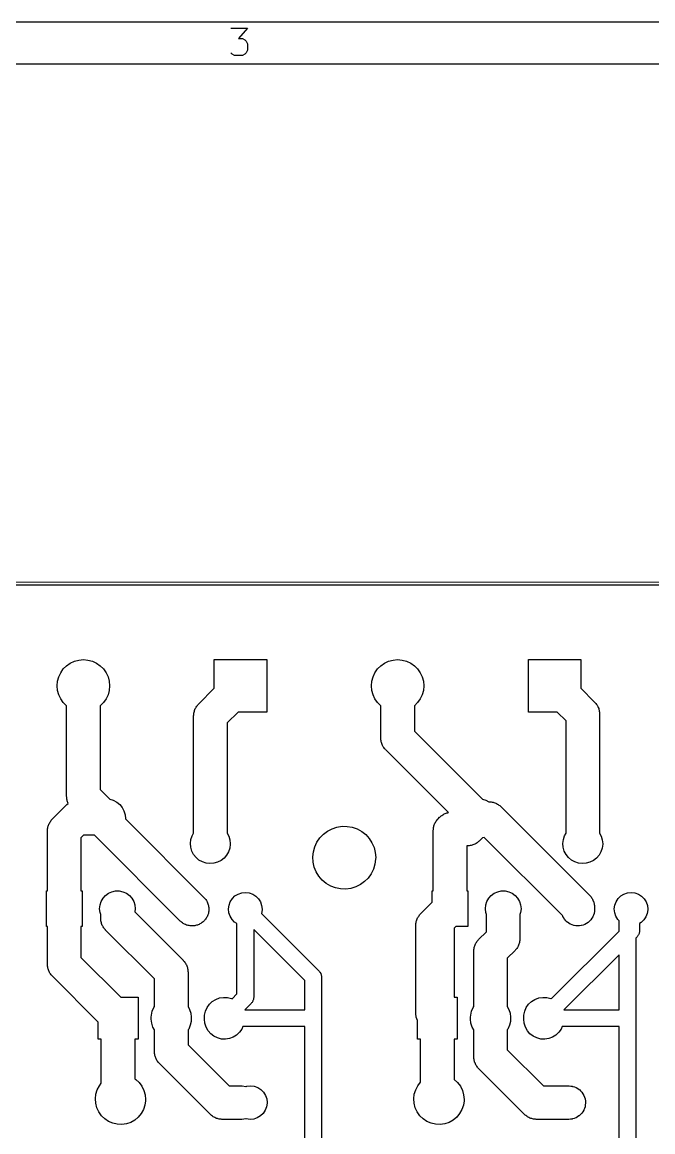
# Model space of a CAD drawing. Extents: x 10 to 287, y -200 to -10.
# Drawn here: x 125.3 to 155.4, y -62.9 to -10 of the extents above; entities that cross this region are included whole.
import ezdxf

# ---------------------------------------------------------------- set-up
doc = ezdxf.new("R2010")
doc.units = 0
doc.layers.add('BLACK', color=7, linetype='CONTINUOUS')

msp = doc.modelspace()

# ---------------------------------------------------------------- linework, layer by layer
at = {"layer": 'BLACK', "linetype": 'CONTINUOUS'}
for p, q in [((287.002, -10), (10, -10)), ((135.261, -10.2881), (136.065, -10.2881)), ((136.065, -10.2881), (135.632, -10.7833)), ((135.632, -10.7833), (135.818, -10.7833)), ((135.818, -10.7833), (135.942, -10.8452)), ((135.942, -10.8452), (136.004, -10.9071)), ((136.004, -10.9071), (136.065, -11.031)), ((136.065, -11.031), (136.065, -11.3405)), ((135.323, -11.5262), (135.261, -11.4643)), ((135.446, -11.5881), (135.323, -11.5262)), ((135.818, -11.5881), (135.446, -11.5881)), ((135.942, -11.5262), (135.818, -11.5881)), ((136.004, -11.4643), (135.942, -11.5262)), ((136.065, -11.3405), (136.004, -11.4643)), ((285.002, -12), (12, -12)), ((33.4913, -36.6809), (206.846, -36.7288)), ((206.771, -36.8788), (33.5663, -36.8309)), ((127.271, -40.8619), (127.425, -40.7078)), ((127.425, -40.7078), (127.604, -40.5828)), ((127.604, -40.5828), (127.801, -40.4907)), ((127.801, -40.4907), (128.012, -40.4343)), ((128.012, -40.4343), (128.229, -40.4153)), ((128.229, -40.4153), (128.446, -40.4343)), ((128.446, -40.4343), (128.656, -40.4907)), ((128.656, -40.4907), (128.854, -40.5828)), ((128.854, -40.5828), (129.032, -40.7078)), ((129.032, -40.7078), (129.186, -40.8619)), ((134.479, -41.784), (134.479, -40.4153)), ((134.479, -40.4153), (136.979, -40.4153)), ((136.979, -40.4153), (136.979, -42.9153)), ((142.271, -40.8619), (142.425, -40.7078)), ((142.425, -40.7078), (142.604, -40.5828)), ((142.604, -40.5828), (142.801, -40.4907)), ((142.801, -40.4907), (143.012, -40.4343)), ((143.012, -40.4343), (143.229, -40.4153)), ((143.229, -40.4153), (143.446, -40.4343)), ((143.446, -40.4343), (143.656, -40.4907)), ((143.656, -40.4907), (143.854, -40.5828)), ((143.854, -40.5828), (144.032, -40.7078)), ((144.032, -40.7078), (144.186, -40.8619)), ((149.479, -42.9153), (149.479, -40.4153)), ((149.479, -40.4153), (151.979, -40.4153)), ((151.979, -40.4153), (151.979, -41.784)), ((126.998, -41.4483), (127.054, -41.2378)), ((127.054, -41.2378), (127.146, -41.0403)), ((127.146, -41.0403), (127.271, -40.8619)), ((129.186, -40.8619), (129.311, -41.0403)), ((129.311, -41.0403), (129.404, -41.2378)), ((129.404, -41.2378), (129.46, -41.4483)), ((141.998, -41.4483), (142.054, -41.2378)), ((142.054, -41.2378), (142.146, -41.0403)), ((142.146, -41.0403), (142.271, -40.8619)), ((144.186, -40.8619), (144.311, -41.0403)), ((144.311, -41.0403), (144.404, -41.2378)), ((144.404, -41.2378), (144.46, -41.4483)), ((126.979, -41.6653), (126.998, -41.4483)), ((126.998, -41.8824), (126.979, -41.6653)), ((129.46, -41.4483), (129.479, -41.6653)), ((129.479, -41.6653), (129.46, -41.8824)), ((133.723, -42.5397), (134.479, -41.784)), ((141.979, -41.6653), (141.998, -41.4483)), ((141.998, -41.8824), (141.979, -41.6653)), ((144.46, -41.4483), (144.479, -41.6653)), ((144.479, -41.6653), (144.46, -41.8824)), ((151.979, -41.784), (152.635, -42.4396)), ((127.054, -42.0929), (126.998, -41.8824)), ((127.146, -42.2903), (127.054, -42.0929)), ((127.271, -42.4688), (127.146, -42.2903)), ((129.311, -42.2903), (129.186, -42.4688)), ((129.404, -42.0929), (129.311, -42.2903)), ((129.46, -41.8824), (129.404, -42.0929)), ((142.054, -42.0929), (141.998, -41.8824)), ((142.146, -42.2903), (142.054, -42.0929)), ((142.271, -42.4688), (142.146, -42.2903)), ((144.311, -42.2903), (144.186, -42.4688)), ((144.404, -42.0929), (144.311, -42.2903)), ((144.46, -41.8824), (144.404, -42.0929)), ((127.425, -42.6229), (127.271, -42.4688)), ((127.429, -42.6253), (127.425, -42.6229)), ((127.429, -46.94), (127.429, -42.6253)), ((129.032, -42.6229), (129.029, -42.6253)), ((129.029, -42.6253), (129.029, -46.6087)), ((129.186, -42.4688), (129.032, -42.6229)), ((133.511, -42.9173), (133.525, -42.8792)), ((133.525, -42.8792), (133.534, -42.8396)), ((133.534, -42.8396), (133.556, -42.7956)), ((133.556, -42.7956), (133.572, -42.7497)), ((133.572, -42.7497), (133.594, -42.7156)), ((133.594, -42.7156), (133.612, -42.6791)), ((133.612, -42.6791), (133.642, -42.6409)), ((133.642, -42.6409), (133.669, -42.5998)), ((133.669, -42.5998), (133.698, -42.5714)), ((133.698, -42.5714), (133.723, -42.5397)), ((142.425, -42.6229), (142.271, -42.4688)), ((142.429, -42.6253), (142.425, -42.6229)), ((142.429, -44.16), (142.429, -42.6253)), ((144.032, -42.6229), (144.029, -42.6253)), ((144.029, -42.6253), (144.029, -43.8287)), ((144.186, -42.4688), (144.032, -42.6229)), ((152.635, -42.4396), (152.642, -42.4476)), ((152.642, -42.4476), (152.667, -42.4796)), ((152.667, -42.4796), (152.696, -42.5084)), ((152.696, -42.5084), (152.722, -42.5499)), ((152.722, -42.5499), (152.752, -42.5885)), ((152.752, -42.5885), (152.769, -42.6253)), ((152.769, -42.6253), (152.79, -42.6596)), ((152.79, -42.6596), (152.806, -42.7058)), ((152.806, -42.7058), (152.827, -42.7502)), ((152.827, -42.7502), (152.836, -42.7898)), ((152.836, -42.7898), (152.849, -42.8281)), ((152.849, -42.8281), (152.854, -42.8767)), ((152.854, -42.8767), (152.865, -42.9245)), ((133.489, -43.0942), (133.494, -43.054)), ((133.489, -43.1054), (133.489, -43.0942)), ((133.489, -48.6926), (133.489, -43.1054)), ((133.494, -43.0134), (133.505, -42.9658)), ((133.494, -43.054), (133.494, -43.0134)), ((133.505, -42.9658), (133.511, -42.9173)), ((135.61, -42.9153), (135.089, -43.4367)), ((136.979, -42.9153), (135.61, -42.9153)), ((150.848, -42.9153), (149.479, -42.9153)), ((151.269, -43.3367), (150.848, -42.9153)), ((151.269, -48.6926), (151.269, -43.3367)), ((152.865, -42.9245), (152.864, -42.965)), ((152.864, -42.965), (152.869, -43.0053)), ((152.869, -43.0053), (152.869, -48.6907)), ((135.089, -43.4367), (135.089, -48.6907)), ((144.029, -43.8287), (147.274, -47.0738)), ((142.433, -44.2003), (142.429, -44.16)), ((142.433, -44.2409), (142.433, -44.2003)), ((142.443, -44.2887), (142.433, -44.2409)), ((142.449, -44.3373), (142.443, -44.2887)), ((142.462, -44.3756), (142.449, -44.3373)), ((142.471, -44.4152), (142.462, -44.3756)), ((142.491, -44.4595), (142.471, -44.4152)), ((142.507, -44.5057), (142.491, -44.4595)), ((142.529, -44.5401), (142.507, -44.5057)), ((142.546, -44.5768), (142.529, -44.5401)), ((142.576, -44.6155), (142.546, -44.5768)), ((142.602, -44.6569), (142.576, -44.6155)), ((142.631, -44.6857), (142.602, -44.6569)), ((142.655, -44.7178), (142.631, -44.6857)), ((142.663, -44.7257), (142.655, -44.7178)), ((145.654, -47.7164), (142.663, -44.7257)), ((127.433, -46.9803), (127.429, -46.94)), ((127.433, -47.0209), (127.433, -46.9803)), ((127.443, -47.0687), (127.433, -47.0209)), ((127.449, -47.1173), (127.443, -47.0687)), ((127.462, -47.1556), (127.449, -47.1173)), ((129.029, -46.6087), (129.494, -47.0738)), ((129.494, -47.0738), (129.657, -47.1242)), ((147.274, -47.0738), (147.437, -47.1242)), ((126.748, -48.0204), (127.434, -47.3343)), ((127.434, -47.3343), (127.438, -47.3305)), ((127.438, -47.3303), (127.442, -47.3265)), ((127.438, -47.3304), (127.438, -47.3303)), ((127.438, -47.3305), (127.438, -47.3304)), ((127.442, -47.3265), (127.505, -47.278)), ((127.471, -47.1952), (127.462, -47.1556)), ((127.491, -47.2395), (127.471, -47.1952)), ((127.505, -47.278), (127.491, -47.2395)), ((129.657, -47.1242), (129.82, -47.2124)), ((129.82, -47.2124), (129.963, -47.3306)), ((129.963, -47.3306), (130.08, -47.4743)), ((130.08, -47.4743), (130.167, -47.638)), ((130.167, -47.638), (130.221, -47.8155)), ((147.437, -47.1242), (147.577, -47.2)), ((147.577, -47.2), (147.6, -47.2)), ((147.6, -47.2), (147.611, -47.2001)), ((147.611, -47.2001), (147.651, -47.2052)), ((147.651, -47.2052), (147.692, -47.2053)), ((147.692, -47.2053), (147.74, -47.2163)), ((147.74, -47.2163), (147.788, -47.2224)), ((147.788, -47.2224), (147.826, -47.2363)), ((147.826, -47.2363), (147.866, -47.2454)), ((147.866, -47.2454), (147.91, -47.2667)), ((147.91, -47.2667), (147.956, -47.2834)), ((147.956, -47.2834), (147.99, -47.3054)), ((147.99, -47.3054), (148.026, -47.323)), ((148.026, -47.323), (148.065, -47.3536)), ((148.065, -47.3536), (148.106, -47.38)), ((148.106, -47.38), (148.134, -47.409)), ((148.134, -47.409), (148.166, -47.4343)), ((148.166, -47.4343), (152.4, -51.6682)), ((126.619, -48.1963), (126.637, -48.1598)), ((126.637, -48.1598), (126.667, -48.1216)), ((126.667, -48.1216), (126.694, -48.0805)), ((126.694, -48.0805), (126.723, -48.0521)), ((126.723, -48.0521), (126.748, -48.0204)), ((130.221, -47.8155), (130.239, -48)), ((130.239, -48), (130.239, -48.0134)), ((130.239, -48.0134), (133.985, -51.7593)), ((145.012, -48.2154), (145.034, -48.1813)), ((145.034, -48.1813), (145.052, -48.1448)), ((145.052, -48.1448), (145.082, -48.1066)), ((145.082, -48.1066), (145.109, -48.0655)), ((145.109, -48.0655), (145.138, -48.0371)), ((145.138, -48.0371), (145.163, -48.0054)), ((145.163, -48.0054), (145.234, -47.9343)), ((145.234, -47.9343), (145.242, -47.9265)), ((145.242, -47.9265), (145.274, -47.9016)), ((145.274, -47.9016), (145.303, -47.873)), ((145.303, -47.873), (145.345, -47.8471)), ((145.345, -47.8471), (145.383, -47.8172)), ((145.383, -47.8172), (145.42, -47.8)), ((145.42, -47.8), (145.454, -47.7785)), ((145.454, -47.7785), (145.501, -47.7625)), ((145.501, -47.7625), (145.545, -47.7418)), ((145.545, -47.7418), (145.584, -47.7332)), ((145.584, -47.7332), (145.623, -47.7199)), ((145.623, -47.7199), (145.654, -47.7164)), ((126.514, -48.575), (126.519, -48.5347)), ((126.514, -48.5861), (126.514, -48.575)), ((126.514, -51.45), (126.514, -48.5861)), ((126.519, -48.4942), (126.53, -48.4465)), ((126.519, -48.5347), (126.519, -48.4942)), ((126.53, -48.4465), (126.536, -48.398)), ((126.536, -48.398), (126.55, -48.3599)), ((126.55, -48.3599), (126.559, -48.3204)), ((126.559, -48.3204), (126.581, -48.2764)), ((126.581, -48.2764), (126.597, -48.2304)), ((126.597, -48.2304), (126.619, -48.1963)), ((133.416, -48.8258), (133.489, -48.6926)), ((135.089, -48.6907), (135.167, -48.838)), ((139.687, -48.7434), (139.883, -48.5958)), ((139.883, -48.5958), (140.101, -48.4823)), ((140.101, -48.4823), (140.335, -48.4059)), ((140.335, -48.4059), (140.578, -48.3688)), ((140.578, -48.3688), (140.824, -48.3718)), ((140.824, -48.3718), (141.066, -48.4149)), ((141.066, -48.4149), (141.298, -48.4969)), ((141.298, -48.4969), (141.513, -48.6157)), ((141.513, -48.6157), (141.706, -48.7681)), ((144.929, -48.56), (144.934, -48.5197)), ((144.929, -48.5711), (144.929, -48.56)), ((144.929, -51.45), (144.929, -48.5711)), ((144.934, -48.4792), (144.945, -48.4315)), ((144.934, -48.5197), (144.934, -48.4792)), ((144.945, -48.4315), (144.951, -48.383)), ((144.951, -48.383), (144.965, -48.3449)), ((144.965, -48.3449), (144.974, -48.3054)), ((144.974, -48.3054), (144.996, -48.2614)), ((144.996, -48.2614), (145.012, -48.2154)), ((151.196, -48.8258), (151.269, -48.6926)), ((152.869, -48.6907), (152.947, -48.838)), ((128.231, -48.8), (128.114, -48.9175)), ((128.114, -48.9175), (128.114, -51.45)), ((128.762, -48.8), (128.231, -48.8)), ((132.853, -52.8907), (128.762, -48.8)), ((133.339, -49.1867), (133.36, -49.0025)), ((133.354, -49.3715), (133.339, -49.1867)), ((133.36, -49.0025), (133.416, -48.8258)), ((135.167, -48.838), (135.221, -49.0155)), ((135.238, -49.2265), (135.215, -49.4105)), ((135.221, -49.0155), (135.239, -49.2)), ((135.239, -49.2), (135.238, -49.2265)), ((139.275, -49.3471), (139.378, -49.1242)), ((139.378, -49.1242), (139.517, -48.9211)), ((139.517, -48.9211), (139.687, -48.7434)), ((141.706, -48.7681), (141.871, -48.9499)), ((141.871, -48.9499), (142.005, -49.1563)), ((142.005, -49.1563), (142.103, -49.3817)), ((146.868, -49.2375), (146.824, -49.2582)), ((146.915, -49.2215), (146.868, -49.2375)), ((146.949, -49.2), (146.915, -49.2215)), ((146.986, -49.1828), (146.949, -49.2)), ((147.024, -49.1529), (146.986, -49.1828)), ((147.066, -49.127), (147.024, -49.1529)), ((147.095, -49.0984), (147.066, -49.127)), ((147.127, -49.0735), (147.095, -49.0984)), ((147.135, -49.0657), (147.127, -49.0735)), ((147.277, -48.9236), (147.135, -49.0657)), ((147.367, -48.8984), (147.277, -48.9236)), ((151.097, -52.6283), (147.367, -48.8984)), ((151.119, -49.1867), (151.14, -49.0025)), ((151.134, -49.3715), (151.119, -49.1867)), ((151.14, -49.0025), (151.196, -48.8258)), ((152.947, -48.838), (153.001, -49.0155)), ((153.018, -49.2265), (152.995, -49.4105)), ((153.001, -49.0155), (153.019, -49.2)), ((153.019, -49.2), (153.018, -49.2265)), ((133.406, -49.5497), (133.354, -49.3715)), ((133.49, -49.7146), (133.406, -49.5497)), ((133.605, -49.8599), (133.49, -49.7146)), ((135.065, -49.7476), (134.944, -49.888)), ((135.157, -49.5864), (135.065, -49.7476)), ((135.215, -49.4105), (135.157, -49.5864)), ((139.183, -49.8284), (139.209, -49.584)), ((139.209, -49.584), (139.275, -49.3471)), ((142.103, -49.3817), (142.162, -49.6201)), ((142.162, -49.6201), (142.183, -49.8651)), ((146.569, -49.3), (146.529, -49.3)), ((146.529, -49.3), (146.529, -51.45)), ((146.609, -49.2955), (146.569, -49.3)), ((146.65, -49.2959), (146.609, -49.2955)), ((146.698, -49.2856), (146.65, -49.2959)), ((146.746, -49.2801), (146.698, -49.2856)), ((146.784, -49.2668), (146.746, -49.2801)), ((146.824, -49.2582), (146.784, -49.2668)), ((151.186, -49.5497), (151.134, -49.3715)), ((151.27, -49.7146), (151.186, -49.5497)), ((151.385, -49.8599), (151.27, -49.7146)), ((152.845, -49.7476), (152.724, -49.888)), ((152.937, -49.5864), (152.845, -49.7476)), ((152.995, -49.4105), (152.937, -49.5864)), ((133.747, -49.9801), (133.605, -49.8599)), ((133.909, -50.0705), (133.747, -49.9801)), ((134.085, -50.1278), (133.909, -50.0705)), ((134.269, -50.1498), (134.085, -50.1278)), ((134.454, -50.1356), (134.269, -50.1498)), ((134.632, -50.0857), (134.454, -50.1356)), ((134.798, -50.0021), (134.632, -50.0857)), ((134.944, -49.888), (134.798, -50.0021)), ((139.197, -50.0739), (139.183, -49.8284)), ((139.251, -50.3137), (139.197, -50.0739)), ((142.149, -50.1821), (142.077, -50.4173)), ((142.181, -49.9384), (142.149, -50.1821)), ((142.183, -49.8651), (142.181, -49.9384)), ((151.527, -49.9801), (151.385, -49.8599)), ((151.689, -50.0705), (151.527, -49.9801)), ((151.865, -50.1278), (151.689, -50.0705)), ((152.049, -50.1498), (151.865, -50.1278)), ((152.234, -50.1356), (152.049, -50.1498)), ((152.412, -50.0857), (152.234, -50.1356)), ((152.578, -50.0021), (152.412, -50.0857)), ((152.724, -49.888), (152.578, -50.0021)), ((139.344, -50.5414), (139.251, -50.3137)), ((139.472, -50.751), (139.344, -50.5414)), ((139.633, -50.9368), (139.472, -50.751)), ((141.968, -50.6377), (141.825, -50.8373)), ((142.077, -50.4173), (141.968, -50.6377)), ((139.822, -51.0938), (139.633, -50.9368)), ((140.034, -51.2178), (139.822, -51.0938)), ((140.264, -51.3055), (140.034, -51.2178)), ((140.505, -51.3545), (140.264, -51.3055)), ((140.751, -51.3636), (140.505, -51.3545)), ((140.994, -51.3323), (140.751, -51.3636)), ((141.23, -51.2617), (140.994, -51.3323)), ((141.451, -51.1535), (141.23, -51.2617)), ((141.651, -51.0108), (141.451, -51.1535)), ((141.825, -50.8373), (141.651, -51.0108)), ((126.464, -53.15), (126.464, -51.45)), ((126.464, -51.45), (126.514, -51.45)), ((128.114, -51.45), (128.164, -51.45)), ((128.164, -51.45), (128.164, -53.15)), ((129.077, -51.9543), (129.166, -51.8004)), ((129.166, -51.8004), (129.285, -51.6683)), ((129.285, -51.6683), (129.429, -51.5639)), ((129.429, -51.5639), (129.591, -51.4916)), ((129.591, -51.4916), (129.765, -51.4547)), ((129.765, -51.4547), (129.943, -51.4547)), ((129.943, -51.4547), (130.117, -51.4916)), ((130.117, -51.4916), (130.279, -51.5639)), ((130.279, -51.5639), (130.423, -51.6683)), ((130.423, -51.6683), (130.542, -51.8004)), ((130.542, -51.8004), (130.63, -51.9543)), ((133.985, -51.7593), (133.992, -51.7673)), ((133.992, -51.7673), (134.017, -51.7993)), ((134.017, -51.7993), (134.046, -51.8281)), ((134.046, -51.8281), (134.072, -51.8695)), ((134.072, -51.8695), (134.102, -51.9082)), ((135.242, -51.9693), (135.339, -51.8194)), ((135.339, -51.8194), (135.466, -51.6946)), ((135.466, -51.6946), (135.618, -51.6011)), ((135.618, -51.6011), (135.787, -51.5437)), ((135.787, -51.5437), (135.964, -51.525)), ((135.964, -51.525), (136.142, -51.5461)), ((136.142, -51.5461), (136.31, -51.606)), ((136.31, -51.606), (136.46, -51.7015)), ((136.46, -51.7015), (136.586, -51.8281)), ((136.586, -51.8281), (136.68, -51.9793)), ((144.879, -51.9898), (144.879, -51.45)), ((144.879, -51.45), (144.929, -51.45)), ((146.529, -51.45), (146.579, -51.45)), ((146.579, -51.45), (146.579, -53.15)), ((147.492, -51.9543), (147.581, -51.8004)), ((147.581, -51.8004), (147.7, -51.6683)), ((147.7, -51.6683), (147.844, -51.5639)), ((147.844, -51.5639), (148.006, -51.4916)), ((148.006, -51.4916), (148.18, -51.4547)), ((148.18, -51.4547), (148.358, -51.4547)), ((148.358, -51.4547), (148.532, -51.4916)), ((148.532, -51.4916), (148.694, -51.5639)), ((148.694, -51.5639), (148.838, -51.6683)), ((148.838, -51.6683), (148.957, -51.8004)), ((148.957, -51.8004), (149.045, -51.9543)), ((152.4, -51.6682), (152.407, -51.6761)), ((152.407, -51.6761), (152.432, -51.7082)), ((152.432, -51.7082), (152.461, -51.7369)), ((152.461, -51.7369), (152.487, -51.7784)), ((152.487, -51.7784), (152.517, -51.8171)), ((152.517, -51.8171), (152.534, -51.8538)), ((152.534, -51.8538), (152.555, -51.8882)), ((153.657, -51.9693), (153.754, -51.8194)), ((153.754, -51.8194), (153.881, -51.6946)), ((153.881, -51.6946), (154.033, -51.6011)), ((154.033, -51.6011), (154.202, -51.5437)), ((154.202, -51.5437), (154.379, -51.525)), ((154.379, -51.525), (154.557, -51.5461)), ((154.557, -51.5461), (154.725, -51.606)), ((154.725, -51.606), (154.875, -51.7015)), ((154.875, -51.7015), (155.001, -51.8281)), ((155.001, -51.8281), (155.095, -51.9793)), ((129.004, -52.3), (129.022, -52.1233)), ((129.022, -52.4767), (129.004, -52.3)), ((129.022, -52.1233), (129.077, -51.9543)), ((130.63, -51.9543), (130.685, -52.1233)), ((130.685, -52.1233), (130.704, -52.3)), ((130.704, -52.3), (130.687, -52.4561)), ((134.102, -51.9082), (134.119, -51.9449)), ((134.119, -51.9449), (134.14, -51.9793)), ((134.14, -51.9793), (134.156, -52.0255)), ((134.156, -52.0255), (134.177, -52.0698)), ((134.177, -52.0698), (134.186, -52.1095)), ((134.186, -52.1095), (134.199, -52.1478)), ((134.199, -52.1478), (134.204, -52.1964)), ((134.204, -52.1964), (134.215, -52.2442)), ((134.219, -52.3473), (134.213, -52.3847)), ((134.213, -52.3847), (134.213, -52.4225)), ((134.215, -52.2442), (134.214, -52.2847)), ((134.214, -52.2847), (134.219, -52.325)), ((134.219, -52.325), (134.219, -52.3473)), ((135.159, -52.3138), (135.181, -52.1369)), ((135.176, -52.4913), (135.159, -52.3138)), ((135.181, -52.1369), (135.242, -51.9693)), ((136.68, -51.9793), (136.739, -52.1478)), ((136.759, -52.3473), (136.734, -52.524)), ((136.739, -52.1478), (136.759, -52.325)), ((136.759, -52.325), (136.759, -52.3473)), ((144.334, -52.5343), (144.879, -51.9898)), ((147.419, -52.3), (147.437, -52.1233)), ((147.437, -52.4767), (147.419, -52.3)), ((147.437, -52.1233), (147.492, -51.9543)), ((149.045, -51.9543), (149.1, -52.1233)), ((149.1, -52.1233), (149.119, -52.3)), ((149.119, -52.3), (149.1, -52.4767)), ((152.555, -51.8882), (152.571, -51.9344)), ((152.571, -51.9344), (152.592, -51.9787)), ((152.592, -51.9787), (152.601, -52.0183)), ((152.601, -52.0183), (152.614, -52.0566)), ((152.614, -52.0566), (152.619, -52.1052)), ((152.619, -52.1052), (152.63, -52.153)), ((152.634, -52.3473), (152.622, -52.4301)), ((152.63, -52.153), (152.629, -52.1936)), ((152.629, -52.1936), (152.634, -52.2339)), ((152.634, -52.2339), (152.634, -52.325)), ((152.634, -52.325), (152.634, -52.3362)), ((152.634, -52.3362), (152.634, -52.3369)), ((152.634, -52.3369), (152.634, -52.3473)), ((153.574, -52.3138), (153.596, -52.1369)), ((153.591, -52.4913), (153.574, -52.3138)), ((153.596, -52.1369), (153.657, -51.9693)), ((155.095, -51.9793), (155.154, -52.1478)), ((155.174, -52.3473), (155.149, -52.524)), ((155.154, -52.1478), (155.174, -52.325)), ((155.174, -52.325), (155.174, -52.3473)), ((129.054, -52.5734), (129.022, -52.4767)), ((129.054, -52.7539), (129.054, -52.5734)), ((129.058, -52.7942), (129.054, -52.7539)), ((129.058, -52.8347), (129.058, -52.7942)), ((129.068, -52.8825), (129.058, -52.8347)), ((129.074, -52.9311), (129.068, -52.8825)), ((129.087, -52.9694), (129.074, -52.9311)), ((130.687, -52.4561), (132.99, -54.7582)), ((132.883, -52.9142), (132.853, -52.8907)), ((132.909, -52.9414), (132.883, -52.9142)), ((132.952, -52.9697), (132.909, -52.9414)), ((133.94, -52.9266), (133.903, -52.9622)), ((133.981, -52.8946), (133.94, -52.9266)), ((134.004, -52.8653), (133.981, -52.8946)), ((134.032, -52.8392), (134.004, -52.8653)), ((134.06, -52.7962), (134.032, -52.8392)), ((134.093, -52.756), (134.06, -52.7962)), ((134.11, -52.7221), (134.093, -52.756)), ((134.13, -52.6907), (134.11, -52.7221)), ((134.149, -52.6424), (134.13, -52.6907)), ((134.172, -52.596), (134.149, -52.6424)), ((134.18, -52.5593), (134.172, -52.596)), ((134.194, -52.524), (134.18, -52.5593)), ((134.201, -52.4728), (134.194, -52.524)), ((134.213, -52.4225), (134.201, -52.4728)), ((135.233, -52.6606), (135.176, -52.4913)), ((135.325, -52.8131), (135.233, -52.6606)), ((135.449, -52.9414), (135.325, -52.8131)), ((135.559, -53.0134), (135.449, -52.9414)), ((136.734, -52.524), (136.731, -52.5314)), ((136.731, -52.5314), (139.483, -55.2833)), ((144.116, -52.9604), (144.122, -52.9119)), ((144.122, -52.9119), (144.136, -52.8738)), ((144.136, -52.8738), (144.145, -52.8343)), ((144.145, -52.8343), (144.167, -52.7902)), ((144.167, -52.7902), (144.183, -52.7443)), ((144.183, -52.7443), (144.205, -52.7102)), ((144.205, -52.7102), (144.223, -52.6737)), ((144.223, -52.6737), (144.254, -52.6355)), ((144.254, -52.6355), (144.28, -52.5944)), ((144.28, -52.5944), (144.309, -52.566)), ((144.309, -52.566), (144.334, -52.5343)), ((147.469, -52.5734), (147.437, -52.4767)), ((147.469, -53.3998), (147.469, -52.5734)), ((149.1, -52.4767), (149.069, -52.5734)), ((149.069, -52.5734), (149.069, -53.7311)), ((151.108, -52.6606), (151.097, -52.6283)), ((151.111, -52.6654), (151.108, -52.6606)), ((151.112, -52.6707), (151.111, -52.6654)), ((151.157, -52.7416), (151.112, -52.6707)), ((151.2, -52.8131), (151.157, -52.7416)), ((151.204, -52.8172), (151.2, -52.8131)), ((151.207, -52.8219), (151.204, -52.8172)), ((151.266, -52.8812), (151.207, -52.8219)), ((151.324, -52.9414), (151.266, -52.8812)), ((151.329, -52.9445), (151.324, -52.9414)), ((151.333, -52.9485), (151.329, -52.9445)), ((152.386, -52.8969), (152.326, -52.9554)), ((152.447, -52.8392), (152.386, -52.8969)), ((152.45, -52.8346), (152.447, -52.8392)), ((152.454, -52.8306), (152.45, -52.8346)), ((152.499, -52.7603), (152.454, -52.8306)), ((152.545, -52.6907), (152.499, -52.7603)), ((152.547, -52.6854), (152.545, -52.6907)), ((152.55, -52.6807), (152.547, -52.6854)), ((152.579, -52.6021), (152.55, -52.6807)), ((152.609, -52.524), (152.579, -52.6021)), ((152.61, -52.5184), (152.609, -52.524)), ((152.611, -52.5131), (152.61, -52.5184)), ((152.622, -52.4301), (152.611, -52.5131)), ((153.648, -52.6606), (153.591, -52.4913)), ((153.74, -52.8131), (153.648, -52.6606)), ((153.8, -52.8752), (153.74, -52.8131)), ((153.8, -53.3678), (153.8, -52.8752)), ((154.987, -52.8392), (154.858, -52.9622)), ((155.085, -52.6907), (154.987, -52.8392)), ((155.149, -52.524), (155.085, -52.6907)), ((126.514, -53.15), (126.464, -53.15)), ((126.514, -54.9596), (126.514, -53.15)), ((128.164, -53.15), (128.114, -53.15)), ((128.114, -53.15), (128.114, -54.6282)), ((129.096, -53.009), (129.087, -52.9694)), ((129.116, -53.0533), (129.096, -53.009)), ((129.132, -53.0995), (129.116, -53.0533)), ((129.154, -53.1339), (129.132, -53.0995)), ((129.171, -53.1707), (129.154, -53.1339)), ((129.201, -53.2093), (129.171, -53.1707)), ((129.227, -53.2508), (129.201, -53.2093)), ((129.255, -53.2796), (129.227, -53.2508)), ((129.28, -53.3116), (129.255, -53.2796)), ((129.288, -53.3196), (129.28, -53.3116)), ((131.624, -55.6552), (129.288, -53.3196)), ((132.993, -53.002), (132.952, -52.9697)), ((133.027, -53.0184), (132.993, -53.002)), ((133.058, -53.0391), (133.027, -53.0184)), ((133.107, -53.0571), (133.058, -53.0391)), ((133.153, -53.0796), (133.107, -53.0571)), ((133.19, -53.0881), (133.153, -53.0796)), ((133.225, -53.1012), (133.19, -53.0881)), ((133.277, -53.1081), (133.225, -53.1012)), ((133.327, -53.1197), (133.277, -53.1081)), ((133.365, -53.1198), (133.327, -53.1197)), ((133.402, -53.1248), (133.365, -53.1198)), ((133.454, -53.1201), (133.402, -53.1248)), ((133.505, -53.1203), (133.454, -53.1201)), ((133.542, -53.1121), (133.505, -53.1203)), ((133.58, -53.1087), (133.542, -53.1121)), ((133.629, -53.0927), (133.58, -53.1087)), ((133.679, -53.0814), (133.629, -53.0927)), ((133.713, -53.0652), (133.679, -53.0814)), ((133.749, -53.0535), (133.713, -53.0652)), ((133.794, -53.0271), (133.749, -53.0535)), ((133.84, -53.0049), (133.794, -53.0271)), ((133.87, -52.9816), (133.84, -53.0049)), ((133.903, -52.9622), (133.87, -52.9816)), ((135.559, -56.3689), (135.559, -53.0134)), ((138.8, -55.7318), (136.359, -53.2907)), ((136.359, -53.2907), (136.359, -56.5346)), ((144.1, -53.0888), (144.105, -53.0486)), ((144.1, -53.1), (144.1, -53.0888)), ((144.1, -57.3057), (144.1, -53.1)), ((144.105, -53.008), (144.116, -52.9604)), ((144.105, -53.0486), (144.105, -53.008)), ((146.01, -53.15), (145.924, -53.2364)), ((145.924, -53.2364), (145.924, -56.5296)), ((146.579, -53.15), (146.01, -53.15)), ((147.098, -53.7704), (147.469, -53.3998)), ((150.564, -56.6034), (153.8, -53.3678)), ((151.403, -52.9933), (151.333, -52.9485)), ((151.473, -53.0391), (151.403, -52.9933)), ((151.478, -53.041), (151.473, -53.0391)), ((151.483, -53.044), (151.478, -53.041)), ((151.562, -53.0721), (151.483, -53.044)), ((151.64, -53.1012), (151.562, -53.0721)), ((151.646, -53.102), (151.64, -53.1012)), ((151.651, -53.1039), (151.646, -53.102)), ((151.734, -53.1138), (151.651, -53.1039)), ((151.817, -53.1248), (151.734, -53.1138)), ((151.823, -53.1243), (151.817, -53.1248)), ((151.828, -53.125), (151.823, -53.1243)), ((151.911, -53.1162), (151.828, -53.125)), ((151.995, -53.1087), (151.911, -53.1162)), ((152, -53.1069), (151.995, -53.1087)), ((152.006, -53.1063), (152, -53.1069)), ((152.085, -53.0794), (152.006, -53.1063)), ((152.164, -53.0535), (152.085, -53.0794)), ((152.169, -53.0507), (152.164, -53.0535)), ((152.174, -53.0489), (152.169, -53.0507)), ((152.246, -53.005), (152.174, -53.0489)), ((152.318, -52.9622), (152.246, -53.005)), ((152.322, -52.9584), (152.318, -52.9622)), ((152.326, -52.9554), (152.322, -52.9584)), ((154.759, -53.4521), (154.754, -53.4832)), ((154.769, -53.4222), (154.759, -53.4521)), ((154.774, -53.3596), (154.769, -53.3907)), ((154.769, -53.3907), (154.769, -53.4222)), ((154.858, -52.9622), (154.774, -53.0121)), ((154.774, -53.0121), (154.774, -53.3596)), ((146.931, -54.0264), (146.947, -53.9804)), ((146.947, -53.9804), (146.969, -53.9463)), ((146.969, -53.9463), (146.987, -53.9098)), ((146.987, -53.9098), (147.017, -53.8716)), ((147.017, -53.8716), (147.044, -53.8305)), ((147.044, -53.8305), (147.073, -53.8021)), ((147.073, -53.8021), (147.098, -53.7704)), ((149.023, -53.9969), (149.002, -54.0409)), ((149.033, -53.9574), (149.023, -53.9969)), ((149.046, -53.9192), (149.033, -53.9574)), ((149.053, -53.8707), (149.046, -53.9192)), ((149.064, -53.8231), (149.053, -53.8707)), ((149.069, -53.7423), (149.064, -53.7825)), ((149.064, -53.7825), (149.064, -53.8231)), ((149.069, -53.7311), (149.069, -53.7423)), ((154.657, -53.6424), (154.6, -53.6992)), ((154.6, -53.6992), (154.6, -77.5)), ((154.675, -53.617), (154.657, -53.6424)), ((154.697, -53.5947), (154.675, -53.617)), ((154.712, -53.5667), (154.697, -53.5947)), ((154.73, -53.5412), (154.712, -53.5667)), ((154.74, -53.5113), (154.73, -53.5412)), ((154.754, -53.4832), (154.74, -53.5113)), ((146.864, -54.325), (146.869, -54.2847)), ((146.864, -54.3361), (146.864, -54.325)), ((146.864, -56.9725), (146.864, -54.3361)), ((146.869, -54.2442), (146.88, -54.1965)), ((146.869, -54.2847), (146.869, -54.2442)), ((146.88, -54.1965), (146.886, -54.148)), ((146.886, -54.148), (146.9, -54.1099)), ((146.9, -54.1099), (146.909, -54.0704)), ((146.909, -54.0704), (146.931, -54.0264)), ((148.835, -54.2968), (148.464, -54.6675)), ((148.86, -54.2651), (148.835, -54.2968)), ((148.889, -54.2368), (148.86, -54.2651)), ((148.915, -54.1957), (148.889, -54.2368)), ((148.946, -54.1574), (148.915, -54.1957)), ((148.963, -54.1209), (148.946, -54.1574)), ((148.985, -54.0868), (148.963, -54.1209)), ((149.002, -54.0409), (148.985, -54.0868)), ((153.8, -54.4992), (151.17, -57.1296)), ((153.8, -57.1296), (153.8, -54.4992)), ((126.518, -54.9999), (126.514, -54.9596)), ((126.518, -55.0405), (126.518, -54.9999)), ((126.528, -55.0883), (126.518, -55.0405)), ((128.114, -54.6282), (130.015, -56.5296)), ((132.99, -54.7582), (132.997, -54.7661)), ((132.997, -54.7661), (133.022, -54.7982)), ((133.022, -54.7982), (133.051, -54.8269)), ((133.051, -54.8269), (133.077, -54.8684)), ((133.077, -54.8684), (133.107, -54.9071)), ((133.107, -54.9071), (133.124, -54.9438)), ((133.124, -54.9438), (133.145, -54.9782)), ((133.145, -54.9782), (133.161, -55.0244)), ((133.161, -55.0244), (133.182, -55.0687)), ((148.464, -54.6675), (148.464, -56.9707)), ((126.534, -55.1368), (126.528, -55.0883)), ((126.547, -55.1751), (126.534, -55.1368)), ((126.556, -55.2148), (126.547, -55.1751)), ((126.576, -55.2591), (126.556, -55.2148)), ((126.592, -55.3053), (126.576, -55.2591)), ((126.614, -55.3397), (126.592, -55.3053)), ((126.631, -55.3764), (126.614, -55.3397)), ((126.661, -55.4151), (126.631, -55.3764)), ((126.687, -55.4565), (126.661, -55.4151)), ((126.715, -55.4853), (126.687, -55.4565)), ((126.74, -55.5173), (126.715, -55.4853)), ((126.748, -55.5253), (126.74, -55.5173)), ((128.931, -57.7085), (126.748, -55.5253)), ((133.182, -55.0687), (133.191, -55.1083)), ((133.191, -55.1083), (133.204, -55.1466)), ((133.204, -55.1466), (133.209, -55.1952)), ((133.209, -55.1952), (133.22, -55.243)), ((133.22, -55.243), (133.219, -55.2836)), ((133.219, -55.2836), (133.224, -55.3239)), ((133.224, -55.3239), (133.224, -56.9707)), ((139.483, -55.2833), (139.501, -55.3088)), ((139.501, -55.3088), (139.524, -55.331)), ((139.524, -55.331), (139.538, -55.3591)), ((139.538, -55.3591), (139.556, -55.3845)), ((139.556, -55.3845), (139.566, -55.4145)), ((139.566, -55.4145), (139.58, -55.4425)), ((139.58, -55.4425), (139.585, -55.4736)), ((139.585, -55.4736), (139.595, -55.5036)), ((139.595, -55.5036), (139.595, -55.535)), ((139.595, -55.535), (139.6, -55.5661)), ((139.6, -55.5661), (139.6, -77.1)), ((131.624, -56.9725), (131.624, -55.6552)), ((138.8, -57.1296), (138.8, -55.7318)), ((130.015, -56.5296), (130.836, -56.5296)), ((130.836, -56.5296), (130.836, -58.5296)), ((134.383, -56.7274), (134.546, -56.626)), ((134.546, -56.626), (134.727, -56.5595)), ((134.727, -56.5595), (134.917, -56.5307)), ((134.917, -56.5307), (135.11, -56.5408)), ((135.11, -56.5408), (135.296, -56.5893)), ((135.296, -56.5893), (135.324, -56.6034)), ((135.324, -56.6034), (135.559, -56.3689)), ((136.344, -56.6271), (136.339, -56.6582)), ((136.354, -56.5972), (136.344, -56.6271)), ((136.359, -56.5346), (136.354, -56.5657)), ((136.354, -56.5657), (136.354, -56.5972)), ((145.924, -56.5296), (146.076, -56.5296)), ((146.076, -56.5296), (146.076, -58.5296)), ((149.623, -56.7274), (149.786, -56.626)), ((149.786, -56.626), (149.967, -56.5595)), ((149.967, -56.5595), (150.157, -56.5307)), ((150.157, -56.5307), (150.35, -56.5408)), ((150.35, -56.5408), (150.536, -56.5893)), ((150.536, -56.5893), (150.564, -56.6034)), ((131.516, -57.1941), (131.592, -57.0174)), ((131.592, -57.0174), (131.624, -56.9725)), ((133.224, -56.9707), (133.299, -57.1069)), ((133.299, -57.1069), (133.357, -57.2906)), ((134.056, -57.1941), (134.132, -57.0174)), ((134.132, -57.0174), (134.243, -56.8597)), ((134.243, -56.8597), (134.383, -56.7274)), ((136.242, -56.8174), (135.93, -57.1296)), ((135.93, -57.1296), (138.8, -57.1296)), ((136.26, -56.792), (136.242, -56.8174)), ((136.282, -56.7697), (136.26, -56.792)), ((136.297, -56.7417), (136.282, -56.7697)), ((136.315, -56.7162), (136.297, -56.7417)), ((136.325, -56.6863), (136.315, -56.7162)), ((136.339, -56.6582), (136.325, -56.6863)), ((146.756, -57.1941), (146.832, -57.0174)), ((146.832, -57.0174), (146.864, -56.9725)), ((148.464, -56.9707), (148.539, -57.1069)), ((148.539, -57.1069), (148.597, -57.2906)), ((149.296, -57.1941), (149.372, -57.0174)), ((149.372, -57.0174), (149.483, -56.8597)), ((149.483, -56.8597), (149.623, -56.7274)), ((151.17, -57.1296), (153.8, -57.1296)), ((128.931, -58.5296), (128.931, -57.7085)), ((131.471, -57.4821), (131.477, -57.3825)), ((131.471, -57.5771), (131.471, -57.4821)), ((131.491, -57.7686), (131.471, -57.5771)), ((131.477, -57.3825), (131.516, -57.1941)), ((133.371, -57.6767), (133.332, -57.8651)), ((133.357, -57.2906), (133.376, -57.4821)), ((133.376, -57.5771), (133.371, -57.6767)), ((133.376, -57.4821), (133.376, -57.5771)), ((134.011, -57.4821), (134.017, -57.3825)), ((134.011, -57.5771), (134.011, -57.4821)), ((134.031, -57.7686), (134.011, -57.5771)), ((134.017, -57.3825), (134.056, -57.1941)), ((144.12, -57.483), (144.1, -57.3057)), ((144.171, -57.6308), (144.12, -57.483)), ((144.171, -58.5296), (144.171, -57.6308)), ((146.711, -57.4821), (146.717, -57.3825)), ((146.711, -57.5771), (146.711, -57.4821)), ((146.731, -57.7686), (146.711, -57.5771)), ((146.717, -57.3825), (146.756, -57.1941)), ((148.611, -57.6767), (148.572, -57.8651)), ((148.597, -57.2906), (148.616, -57.4821)), ((148.616, -57.5771), (148.611, -57.6767)), ((148.616, -57.4821), (148.616, -57.5771)), ((149.251, -57.4821), (149.257, -57.3825)), ((149.251, -57.5771), (149.251, -57.4821)), ((149.271, -57.7686), (149.251, -57.5771)), ((149.257, -57.3825), (149.296, -57.1941)), ((131.548, -57.9523), (131.491, -57.7686)), ((131.624, -58.0885), (131.548, -57.9523)), ((131.624, -59.1239), (131.624, -58.0885)), ((133.255, -58.0418), (133.224, -58.0867)), ((133.224, -58.0867), (133.224, -58.7925)), ((133.332, -57.8651), (133.255, -58.0418)), ((134.088, -57.9523), (134.031, -57.7686)), ((134.182, -58.1207), (134.088, -57.9523)), ((134.307, -58.2669), (134.182, -58.1207)), ((135.685, -58.1995), (135.545, -58.3318)), ((135.795, -58.0418), (135.685, -58.1995)), ((135.844, -57.9296), (135.795, -58.0418)), ((138.8, -57.9296), (135.844, -57.9296)), ((138.8, -76.9343), (138.8, -57.9296)), ((146.788, -57.9523), (146.731, -57.7686)), ((146.864, -58.0885), (146.788, -57.9523)), ((146.864, -59.3639), (146.864, -58.0885)), ((148.495, -58.0418), (148.464, -58.0867)), ((148.464, -58.0867), (148.464, -59.0325)), ((148.572, -57.8651), (148.495, -58.0418)), ((149.328, -57.9523), (149.271, -57.7686)), ((149.422, -58.1207), (149.328, -57.9523)), ((149.547, -58.2669), (149.422, -58.1207)), ((150.925, -58.1995), (150.785, -58.3318)), ((151.035, -58.0418), (150.925, -58.1995)), ((151.084, -57.9296), (151.035, -58.0418)), ((153.8, -57.9296), (151.084, -57.9296)), ((153.8, -77.3343), (153.8, -57.9296)), ((129.084, -58.5296), (128.931, -58.5296)), ((129.084, -60.6319), (129.084, -58.5296)), ((130.836, -58.5296), (130.684, -58.5296)), ((130.684, -58.5296), (130.684, -60.4185)), ((134.459, -58.3849), (134.307, -58.2669)), ((134.632, -58.4699), (134.459, -58.3849)), ((134.818, -58.5184), (134.632, -58.4699)), ((135.01, -58.5285), (134.818, -58.5184)), ((135.201, -58.4997), (135.01, -58.5285)), ((135.381, -58.4332), (135.201, -58.4997)), ((135.545, -58.3318), (135.381, -58.4332)), ((144.324, -58.5296), (144.171, -58.5296)), ((144.324, -60.5812), (144.324, -58.5296)), ((146.076, -58.5296), (145.924, -58.5296)), ((145.924, -58.5296), (145.924, -60.4438)), ((149.699, -58.3849), (149.547, -58.2669)), ((149.872, -58.4699), (149.699, -58.3849)), ((150.058, -58.5184), (149.872, -58.4699)), ((150.25, -58.5285), (150.058, -58.5184)), ((150.441, -58.4997), (150.25, -58.5285)), ((150.621, -58.4332), (150.441, -58.4997)), ((150.785, -58.3318), (150.621, -58.4332)), ((131.628, -59.1642), (131.624, -59.1239)), ((131.628, -59.2047), (131.628, -59.1642)), ((131.638, -59.2525), (131.628, -59.2047)), ((131.644, -59.3011), (131.638, -59.2525)), ((133.224, -58.7925), (135.186, -60.755)), ((148.464, -59.0325), (150.186, -60.755)), ((131.657, -59.3394), (131.644, -59.3011)), ((131.666, -59.379), (131.657, -59.3394)), ((131.686, -59.4233), (131.666, -59.379)), ((131.702, -59.4695), (131.686, -59.4233)), ((131.724, -59.5039), (131.702, -59.4695)), ((131.741, -59.5407), (131.724, -59.5039)), ((131.771, -59.5793), (131.741, -59.5407)), ((131.797, -59.6208), (131.771, -59.5793)), ((131.825, -59.6496), (131.797, -59.6208)), ((131.85, -59.6816), (131.825, -59.6496)), ((131.858, -59.6896), (131.85, -59.6816)), ((134.289, -62.1207), (131.858, -59.6896)), ((146.868, -59.4042), (146.864, -59.3639)), ((146.868, -59.4447), (146.868, -59.4042)), ((146.878, -59.4925), (146.868, -59.4447)), ((146.884, -59.5411), (146.878, -59.4925)), ((146.897, -59.5794), (146.884, -59.5411)), ((146.906, -59.619), (146.897, -59.5794)), ((146.926, -59.6633), (146.906, -59.619)), ((146.942, -59.7095), (146.926, -59.6633)), ((146.964, -59.7439), (146.942, -59.7095)), ((146.981, -59.7807), (146.964, -59.7439)), ((147.011, -59.8193), (146.981, -59.7807)), ((147.037, -59.8608), (147.011, -59.8193)), ((147.065, -59.8896), (147.037, -59.8608)), ((147.09, -59.9216), (147.065, -59.8896)), ((147.098, -59.9296), (147.09, -59.9216)), ((149.289, -62.1207), (147.098, -59.9296)), ((128.891, -60.9408), (128.994, -60.7464)), ((128.994, -60.7464), (129.084, -60.6319)), ((130.684, -60.4185), (130.731, -60.448)), ((130.731, -60.448), (130.892, -60.597)), ((130.892, -60.597), (131.023, -60.773)), ((131.023, -60.773), (131.12, -60.97)), ((135.186, -60.755), (135.8, -60.755)), ((135.8, -60.755), (135.811, -60.7551)), ((135.811, -60.7551), (135.988, -60.7774)), ((135.988, -60.7774), (136.002, -60.7825)), ((136.002, -60.7825), (136.028, -60.7737)), ((136.028, -60.7737), (136.206, -60.755)), ((136.206, -60.755), (136.383, -60.7761)), ((136.383, -60.7761), (136.551, -60.836)), ((136.551, -60.836), (136.701, -60.9315)), ((144.091, -60.9408), (144.194, -60.7464)), ((144.194, -60.7464), (144.324, -60.5812)), ((145.924, -60.4438), (145.931, -60.448)), ((145.931, -60.448), (146.092, -60.597)), ((146.092, -60.597), (146.223, -60.773)), ((146.223, -60.773), (146.32, -60.97)), ((150.186, -60.755), (151.4, -60.755)), ((151.4, -60.755), (151.405, -60.755)), ((151.405, -60.755), (151.406, -60.755)), ((151.406, -60.755), (151.406, -60.755)), ((151.406, -60.755), (151.411, -60.7551)), ((151.411, -60.7551), (151.497, -60.7659)), ((151.497, -60.7659), (151.583, -60.7761)), ((151.583, -60.7761), (151.585, -60.7771)), ((151.585, -60.7771), (151.588, -60.7774)), ((151.588, -60.7774), (151.669, -60.807)), ((151.669, -60.807), (151.751, -60.836)), ((151.751, -60.836), (151.753, -60.8375)), ((151.753, -60.8375), (151.756, -60.8384)), ((151.756, -60.8384), (151.828, -60.8852)), ((151.828, -60.8852), (151.901, -60.9315)), ((128.8, -61.3686), (128.826, -61.1505)), ((128.815, -61.5877), (128.8, -61.3686)), ((128.826, -61.1505), (128.891, -60.9408)), ((131.12, -60.97), (131.18, -61.1813)), ((131.18, -61.1813), (131.2, -61.4)), ((131.2, -61.4), (131.198, -61.4628)), ((136.701, -60.9315), (136.827, -61.0581)), ((136.827, -61.0581), (136.921, -61.2093)), ((136.921, -61.2093), (136.98, -61.3778)), ((136.98, -61.3778), (137, -61.555)), ((144, -61.3686), (144.026, -61.1505)), ((144.015, -61.5877), (144, -61.3686)), ((144.026, -61.1505), (144.091, -60.9408)), ((146.32, -60.97), (146.38, -61.1813)), ((146.38, -61.1813), (146.4, -61.4)), ((146.4, -61.4), (146.398, -61.4628)), ((151.901, -60.9315), (151.903, -60.9335)), ((151.903, -60.9335), (151.906, -60.935)), ((151.906, -60.935), (151.966, -60.9968)), ((151.966, -60.9968), (152.027, -61.0581)), ((152.027, -61.0581), (152.028, -61.0605)), ((152.028, -61.0605), (152.03, -61.0625)), ((152.03, -61.0625), (152.076, -61.1361)), ((152.076, -61.1361), (152.121, -61.2093)), ((152.121, -61.2093), (152.122, -61.212)), ((152.122, -61.212), (152.124, -61.2144)), ((152.124, -61.2144), (152.152, -61.2962)), ((152.152, -61.2962), (152.18, -61.3778)), ((152.18, -61.3778), (152.18, -61.3805)), ((152.18, -61.3805), (152.181, -61.3832)), ((152.181, -61.3832), (152.19, -61.4692)), ((128.869, -61.8006), (128.815, -61.5877)), ((128.961, -62), (128.869, -61.8006)), ((131.096, -61.8881), (130.989, -62.0797)), ((131.167, -61.6801), (131.096, -61.8881)), ((131.198, -61.4628), (131.167, -61.6801)), ((136.912, -61.9207), (136.813, -62.0692)), ((136.975, -61.754), (136.912, -61.9207)), ((137, -61.5773), (136.975, -61.754)), ((137, -61.555), (137, -61.5773)), ((144.069, -61.8006), (144.015, -61.5877)), ((144.161, -62), (144.069, -61.8006)), ((146.296, -61.8881), (146.189, -62.0797)), ((146.367, -61.6801), (146.296, -61.8881)), ((146.398, -61.4628), (146.367, -61.6801)), ((152.112, -61.9207), (152.067, -61.988)), ((152.115, -61.9128), (152.112, -61.9207)), ((152.119, -61.9057), (152.115, -61.9128)), ((152.146, -61.8295), (152.119, -61.9057)), ((152.175, -61.754), (152.146, -61.8295)), ((152.176, -61.7456), (152.175, -61.754)), ((152.179, -61.7377), (152.176, -61.7456)), ((152.188, -61.6574), (152.179, -61.7377)), ((152.2, -61.5773), (152.188, -61.6574)), ((152.19, -61.4692), (152.2, -61.555)), ((152.2, -61.555), (152.2, -61.5601)), ((152.2, -61.5601), (152.2, -61.5606)), ((152.2, -61.5606), (152.2, -61.5611)), ((152.2, -61.5611), (152.2, -61.5773)), ((129.088, -62.1793), (128.961, -62)), ((129.245, -62.3326), (129.088, -62.1793)), ((129.427, -62.4546), (129.245, -62.3326)), ((129.629, -62.5413), (129.427, -62.4546)), ((130.68, -62.389), (130.488, -62.4963)), ((130.849, -62.2485), (130.68, -62.389)), ((130.989, -62.0797), (130.849, -62.2485)), ((134.321, -62.146), (134.289, -62.1207)), ((134.349, -62.175), (134.321, -62.146)), ((134.39, -62.2014), (134.349, -62.175)), ((134.429, -62.232), (134.39, -62.2014)), ((134.465, -62.2496), (134.429, -62.232)), ((134.499, -62.2716), (134.465, -62.2496)), ((134.545, -62.2883), (134.499, -62.2716)), ((134.589, -62.3096), (134.545, -62.2883)), ((134.629, -62.3187), (134.589, -62.3096)), ((134.667, -62.3326), (134.629, -62.3187)), ((134.715, -62.3387), (134.667, -62.3326)), ((134.763, -62.3497), (134.715, -62.3387)), ((134.804, -62.3498), (134.763, -62.3497)), ((134.844, -62.3549), (134.804, -62.3498)), ((134.855, -62.355), (134.844, -62.3549)), ((135.8, -62.355), (134.855, -62.355)), ((135.977, -62.3351), (135.8, -62.355)), ((135.998, -62.328), (135.977, -62.3351)), ((136.006, -62.3312), (135.998, -62.328)), ((136.183, -62.3548), (136.006, -62.3312)), ((136.361, -62.3387), (136.183, -62.3548)), ((136.53, -62.2835), (136.361, -62.3387)), ((136.684, -62.1922), (136.53, -62.2835)), ((136.813, -62.0692), (136.684, -62.1922)), ((144.288, -62.1793), (144.161, -62)), ((144.445, -62.3326), (144.288, -62.1793)), ((144.627, -62.4546), (144.445, -62.3326)), ((144.829, -62.5413), (144.627, -62.4546)), ((145.88, -62.389), (145.688, -62.4963)), ((146.049, -62.2485), (145.88, -62.389)), ((146.189, -62.0797), (146.049, -62.2485)), ((149.321, -62.146), (149.289, -62.1207)), ((149.349, -62.175), (149.321, -62.146)), ((149.39, -62.2014), (149.349, -62.175)), ((149.429, -62.232), (149.39, -62.2014)), ((149.465, -62.2496), (149.429, -62.232)), ((149.499, -62.2716), (149.465, -62.2496)), ((149.545, -62.2883), (149.499, -62.2716)), ((149.589, -62.3096), (149.545, -62.2883)), ((149.629, -62.3187), (149.589, -62.3096)), ((149.667, -62.3326), (149.629, -62.3187)), ((149.715, -62.3387), (149.667, -62.3326)), ((149.763, -62.3497), (149.715, -62.3387)), ((149.804, -62.3498), (149.763, -62.3497)), ((149.844, -62.3549), (149.804, -62.3498)), ((149.855, -62.355), (149.844, -62.3549)), ((151.4, -62.355), (149.855, -62.355)), ((151.48, -62.346), (151.4, -62.355)), ((151.561, -62.3387), (151.48, -62.346)), ((151.569, -62.3361), (151.561, -62.3387)), ((151.577, -62.3351), (151.569, -62.3361)), ((151.654, -62.3085), (151.577, -62.3351)), ((151.73, -62.2835), (151.654, -62.3085)), ((151.738, -62.2792), (151.73, -62.2835)), ((151.746, -62.2765), (151.738, -62.2792)), ((151.814, -62.2336), (151.746, -62.2765)), ((151.884, -62.1922), (151.814, -62.2336)), ((151.89, -62.1864), (151.884, -62.1922)), ((151.897, -62.182), (151.89, -62.1864)), ((151.954, -62.125), (151.897, -62.182)), ((152.013, -62.0692), (151.954, -62.125)), ((152.017, -62.0622), (152.013, -62.0692)), ((152.023, -62.0563), (152.017, -62.0622)), ((152.067, -61.988), (152.023, -62.0563)), ((129.843, -62.5897), (129.629, -62.5413)), ((130.063, -62.5984), (129.843, -62.5897)), ((130.28, -62.5668), (130.063, -62.5984)), ((130.488, -62.4963), (130.28, -62.5668)), ((145.043, -62.5897), (144.829, -62.5413)), ((145.263, -62.5984), (145.043, -62.5897)), ((145.48, -62.5668), (145.263, -62.5984)), ((145.688, -62.4963), (145.48, -62.5668))]:
    msp.add_line(p, q, dxfattribs=at)

doc.saveas('drawing.dxf')
